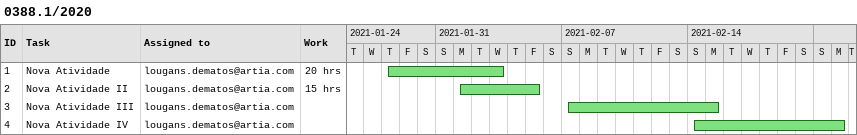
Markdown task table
0388.1/2020

| ID | Task | Start | Finish | Resources | Work (h) |
|---|---|---|---|---|---|
| 1 | Nova Atividade | 2021-01-28 | 2021-02-03 | lougans.dematos@artia.com | 20 |
| 2 | Nova Atividade II | 2021-02-01 | 2021-02-05 | lougans.dematos@artia.com | 15 |
| 3 | Nova Atividade III | 2021-02-07 | 2021-02-15 | lougans.dematos@artia.com |  |
| 4 | Nova Atividade IV | 2021-02-14 | 2021-02-22 | lougans.dematos@artia.com |  |
